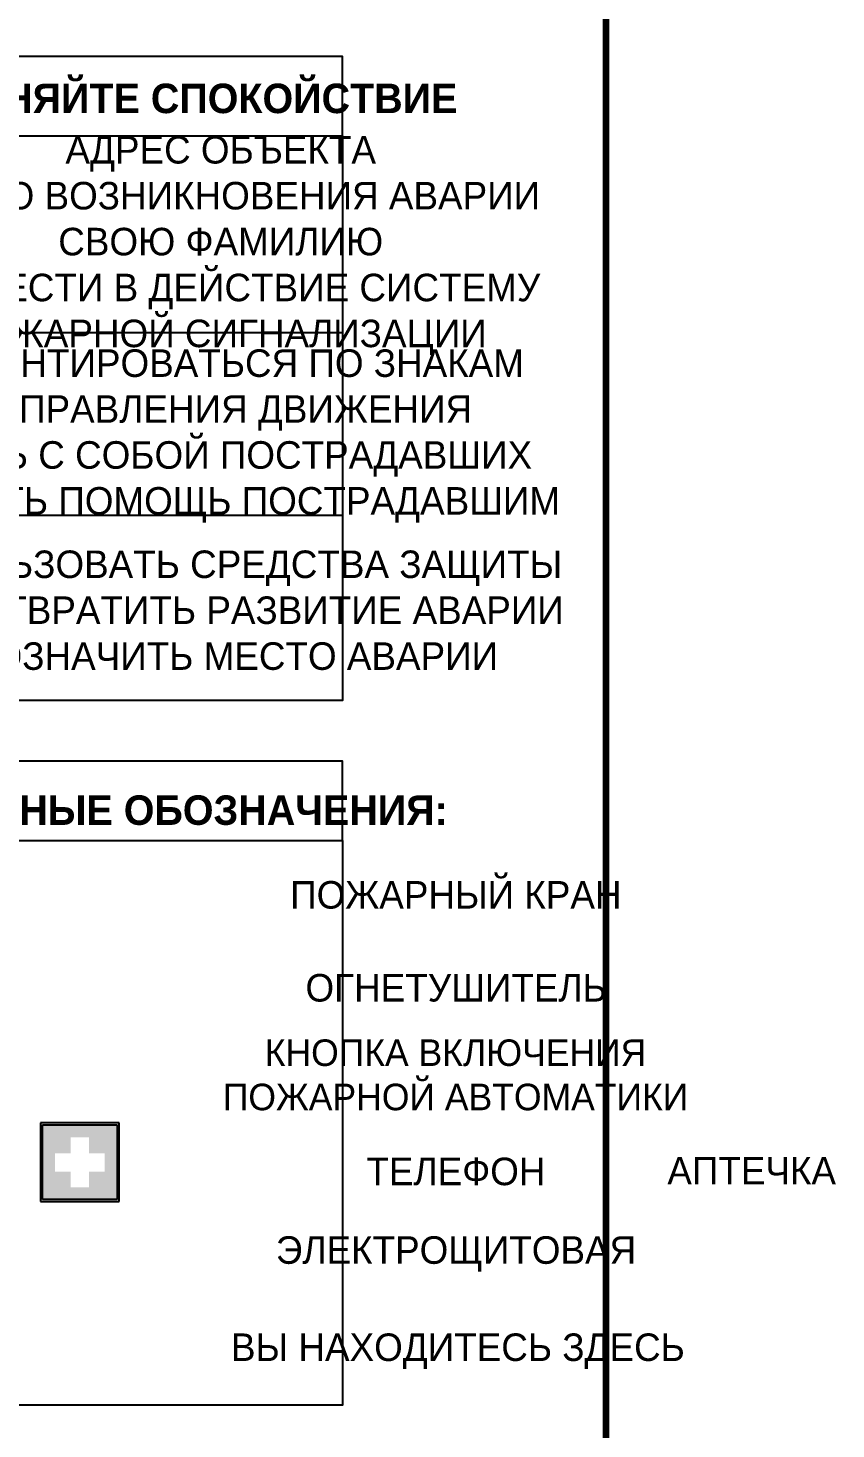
# Model space of a CAD drawing. Header units: millimetres. Extents: x 13114 to 67229, y 22859 to 38520.
# Drawn here: x 18408.2 to 18490.3, y 25098 to 25240.5 of the extents above; entities that cross this region are included whole.
import ezdxf

# ---------------------------------------------------------------- set-up
doc = ezdxf.new("R2010")
doc.units = ezdxf.units.MM
doc.styles.add('обычный', font='arial.ttf')

# ---------------------------------------------------------------- blocks, each defined once
blk = doc.blocks.new('A$C18900ED3')
h = blk.add_hatch(color=126)
h.paths.add_polyline_path([(-0.18, -0.18), (-7.02, -0.18), (-7.02, -7.02), (-0.18, -7.02)])
h.paths.add_polyline_path([(-5.89, -4.46), (-5.89, -2.77), (-4.46, -2.77), (-4.46, -1.31), (-2.77, -1.31), (-2.77, -2.77), (-1.33, -2.77), (-1.33, -4.46), (-2.77, -4.46), (-2.77, -5.89), (-4.46, -5.89), (-4.46, -4.46)], flags=16)
at = {"color": 126}
for p, q in [((-7.2, 0), (-7.2, -7.2)), ((0, 0), (-7.2, 0)), ((0, -7.2), (0, 0)), ((-7.02, -7.02), (-7.02, -0.18)), ((-7.02, -0.18), (-0.18, -0.18)), ((-0.18, -0.18), (-0.18, -7.02)), ((-7.2, -7.2), (0, -7.2)), ((-0.18, -7.02), (-7.02, -7.02))]:
    blk.add_line(p, q, dxfattribs=at)

msp = doc.modelspace()

# ---------------------------------------------------------------- linework, layer by layer
at = {"color": 6, "lineweight": 100}
msp.add_lwpolyline([(17866.97, 25068.3), (18466.97, 25068.3), (18466.97, 25463.3), (17866.97, 25463.3)], close=True, dxfattribs=at)
for points in [[(18296.39, 25229.51), (18440.16, 25229.51), (18440.16, 25237.56), (18296.39, 25237.56)], [(18296.39, 25229.51), (18440.16, 25229.51), (18440.16, 25172.11), (18296.39, 25172.11)], [(18296.39, 25157.87), (18440.16, 25157.87), (18440.16, 25165.92), (18296.39, 25165.92)], [(18296.39, 25157.87), (18440.16, 25157.87), (18440.16, 25100.47), (18296.39, 25100.47)]]:
    msp.add_lwpolyline(points, close=True)
for points in [[(18354.81, 25209.52), (18296.39, 25209.52), (18440.16, 25209.52)], [(18354.81, 25190.94), (18296.39, 25190.94), (18440.16, 25190.94)]]:
    msp.add_lwpolyline(points)

# ---------------------------------------------------------------- block references
at = {"xscale": 1.111111111007631, "yscale": 1.111111111007631, "zscale": 1.111111111007631}
msp.add_blockref('A$C18900ED3', (18417.48, 25129.15), dxfattribs=at)

# ---------------------------------------------------------------- texts
at = {"lineweight": 0, "attachment_point": 5, "style": 'обычный'}
for s, insert, char_height, width in [('{\\fProxima Nova Rg|b1|i0|c204|p2;ДЕЙСТВИЯ ПРИ АВАРИИ: СОХРАНЯЙТЕ СПОКОЙСТВИЕ\\H1.6644x; }', (18395.34, 25232.88), 3, 175.1736), ('\\pi-8.4,l8.4,t8.4;{\\fProxima Nova Rg|b0|i0|c204|p2;АДРЕС ОБЪЕКТА\\PМЕСТО ВОЗНИКНОВЕНИЯ АВАРИИ\\PСВОЮ ФАМИЛИЮ\\PПРИВЕСТИ В ДЕЙСТВИЕ СИСТЕМУ \\PПОЖАРНОЙ СИГНАЛИЗАЦИИ}', (18427.79, 25218.35), 2.8, 126.6484), ('\\pi-8.4,l8.4,t8.4;{\\fProxima Nova Rg|b0|i0|c204|p2;ОРИЕНТИРОВАТЬСЯ ПО ЗНАКАМ \\PНАПРАВЛЕНИЯ ДВИЖЕНИЯ\\PВЗЯТЬ С СОБОЙ ПОСТРАДАВШИХ\\PОКАЗАТЬ ПОМОЩЬ ПОСТРАДАВШИМ}', (18427.72, 25198.99), 2.8, 126.6484), ('\\pi-8.4,l8.4,t8.4;{\\fProxima Nova Rg|b0|i0|c204|p2;ИСПОЛЬЗОВАТЬ СРЕДСТВА ЗАЩИТЫ \\PПРЕДОТВРАТИТЬ РАЗВИТИЕ АВАРИИ\\PОБОЗНАЧИТЬ МЕСТО АВАРИИ}', (18427.66, 25181.26), 2.8, 126.6484), ('{\\fProxima Nova Rg|b1|i0|c204|p2;УСЛОВНЫЕ ОБОЗНАЧЕНИЯ:\\H1.1997x; }', (18421.98, 25160.93), 3, 175.1736), ('\\pi-8.4,l8.4,t8.4;{\\fProxima Nova Rg|b0|i0|c204|p2;ПОЖАРНЫЙ КРАН\\H1.6404x; }', (18451.69, 25152.32), 2.8, 126.6484), ('\\pi-8.4,l8.4,t8.4;{\\fProxima Nova Rg|b0|i0|c204|p2;ОГНЕТУШИТЕЛЬ\\H1.1997x; }', (18451.72, 25142.87), 2.8, 126.6484), ('\\pi-8.1,l8.1,t8.1;{\\fProxima Nova Rg|b0|i0|c204|p2;КНОПКА ВКЛЮЧЕНИЯ\\PПОЖАРНОЙ АВТОМАТИКИ}', (18451.66, 25134.02), 2.7, 126.6484), ('\\pi-8.4,l8.4,t8.4;{\\fProxima Nova Rg|b0|i0|c204|p2;ТЕЛЕФОН\\H1.1997x; }', (18451.7, 25124.2), 2.8, 126.6484), ('\\pi-8.4,l8.4,t8.4;{\\fProxima Nova Rg|b0|i0|c204|p2;АПТЕЧКА\\H1.1667x; }', (18481.76, 25124.29), 2.8, 126.6484), ('\\pi-8.4,l8.4,t8.4;{\\fProxima Nova Rg|b0|i0|c204|p2;ЭЛЕКТРОЩИТОВАЯ\\H1.1997x; }', (18451.71, 25115.82), 2.8, 126.6484), ('\\pi-8.4,l8.4,t8.4;{\\fProxima Nova Rg|b0|i0|c204|p2;ВЫ НАХОДИТЕСЬ ЗДЕСЬ\\H1.1997x; }', (18451.9, 25105.94), 2.8, 126.6484)]:
    msp.add_mtext(s, dxfattribs=dict(at, insert=insert, char_height=char_height, width=width))

doc.saveas('drawing.dxf')
